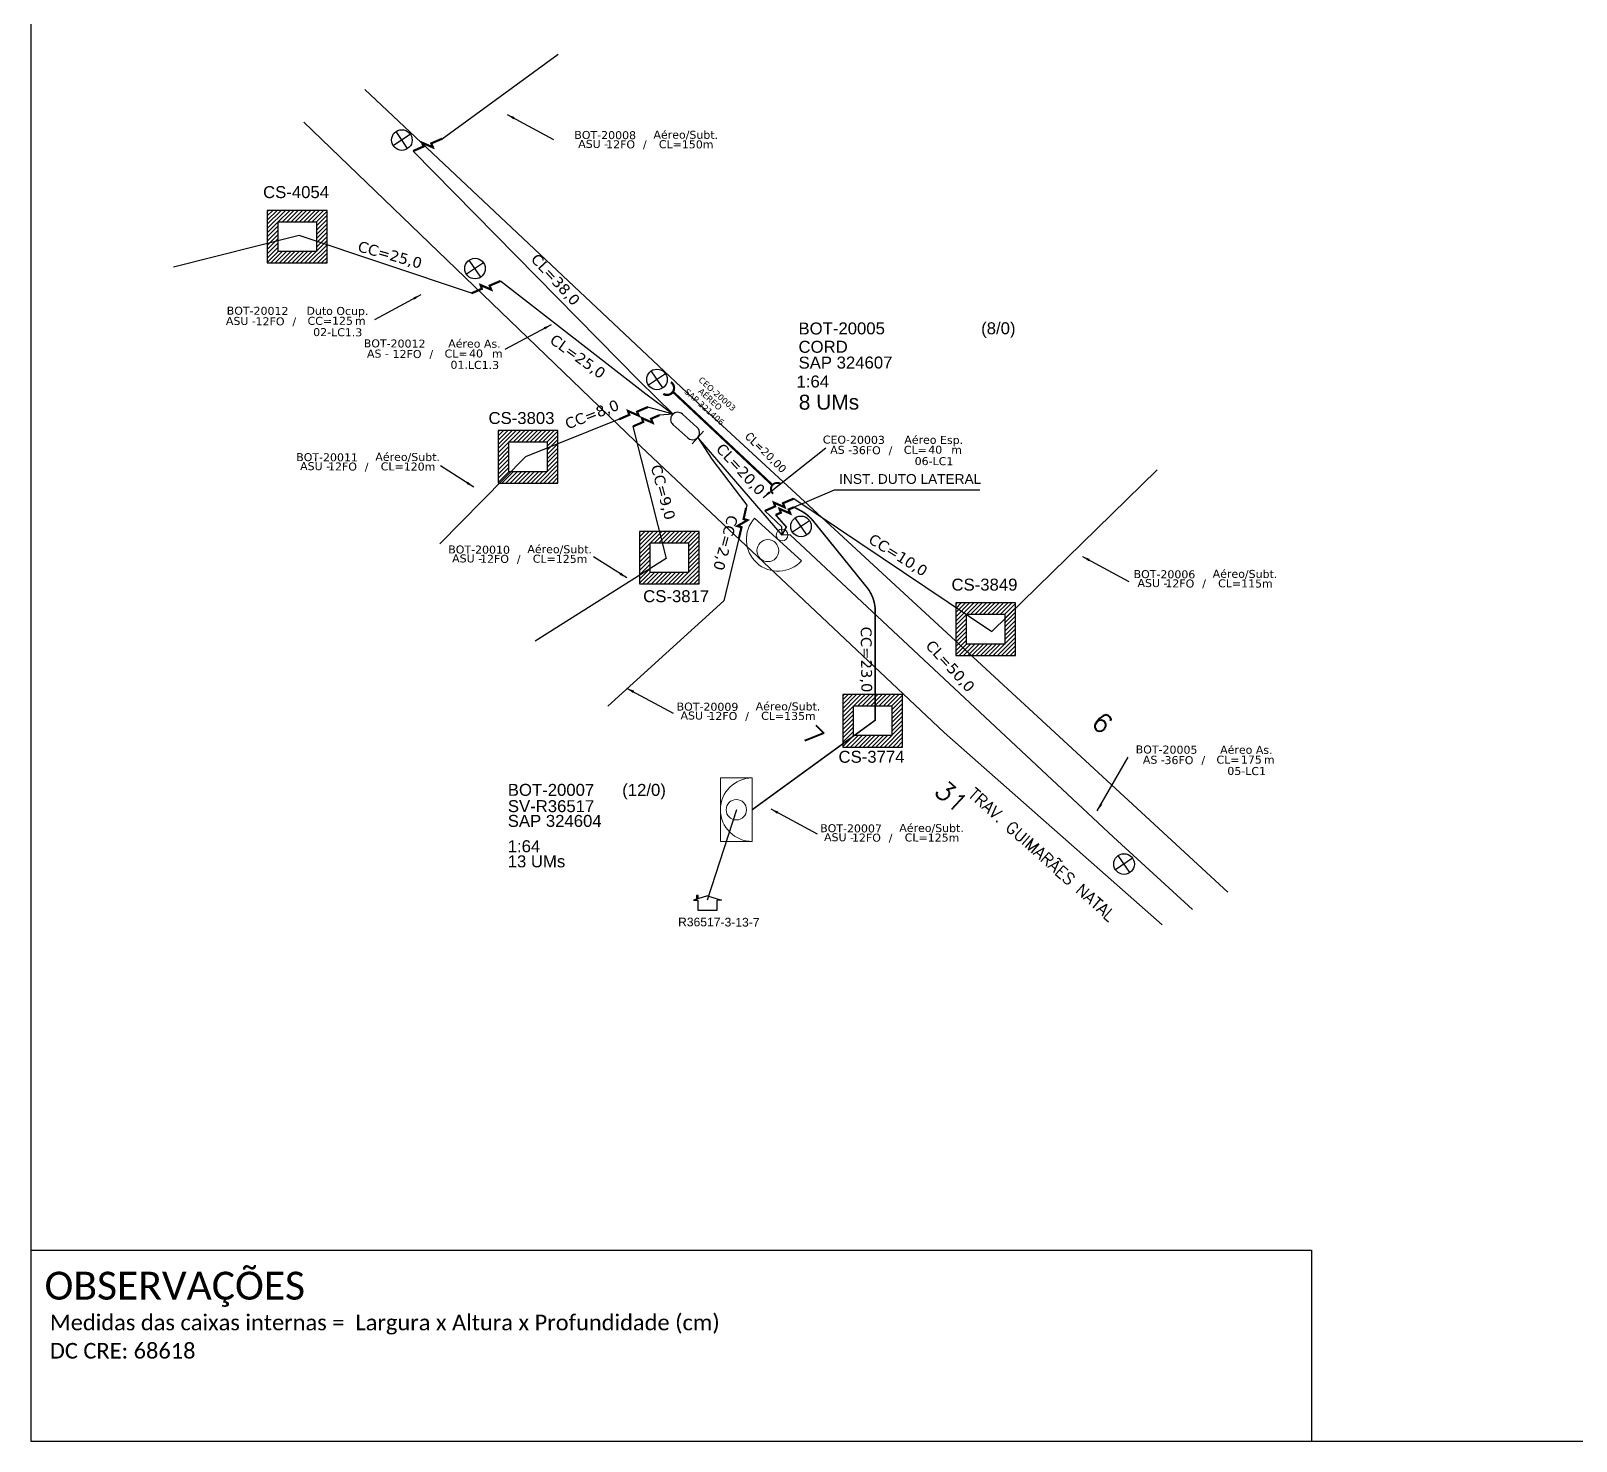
# Model space of a CAD drawing. Extents: x -89 to 749, y 705 to 1299.
# Drawn here: x -89.3 to 305.3, y 705 to 1065.3 of the extents above; entities that cross this region are included whole.
import ezdxf
from ezdxf.enums import TextEntityAlignment as Align

# ---------------------------------------------------------------- set-up
doc = ezdxf.new("R2010")
doc.units = 0
for name, color, linetype in [('10.1-Caixas Subterrâneas', 5, 'Continuous'), ('20.4-CEOS', 1, 'Continuous'), ('20.5-CEO', 1, 'Continuous'), ('CAP a instalar', 1, 'Continuous'), ('celulas gpon', 7, 'Continuous'), ('CORDOALHA BLOCO NOVO', 7, 'Continuous'), ('DUVIDAS', 252, 'Continuous'), ('label_cabos', 7, 'Continuous'), ('Legenda', 1, 'Continuous'), ('MUB', 252, 'Continuous'), ('Postes Existentes NA', 1, 'Continuous'), ('Subida Lateral', 5, 'Continuous'), ('Surveys Casinhas', 7, 'Continuous'), ('surveys legendas', 7, 'Continuous')]:
    doc.layers.add(name, color=color, linetype=linetype)
for name, color, linetype, lineweight in [("20.0-LEGENDA DOS CDO'S", 1, 'Continuous', 0), ('20.1-CDO_INTERIOR', 1, 'Continuous', 0), ('20.2-CDO_POSTE', 1, 'Continuous', 5), ('20.6-CORDOALHA_SUPORTE', 7, 'Continuous', 25), ('CORDOALHA_SUPORTE', 7, 'Continuous', 25)]:
    doc.layers.add(name, color=color, linetype=linetype, lineweight=lineweight)
doc.layers.add('EXTRA', color=50, linetype='Continuous', plot=False)
doc.styles.add('ARIAL', font='arial.ttf')
doc.styles.add('DIGICADE', font='arial.ttf')
doc.styles.add('ROMANS', font='romans')
doc.styles.add('siredit', font='verdana.ttf')
doc.styles.get("Standard").update_dxf_attribs({"font": 'arial.ttf'})
doc.styles.add('WMF-Calibri0', font='calibri.ttf')
doc.linetypes.add('FENCELINE1', pattern='A,0.25,-0.1,[133,ltypeshp.shx,S=0.1,R=0,X=-0.1,Y=0],-0.1,1', length=1.45)
doc.dimstyles.new('CC', dxfattribs={"dimtxt": 1, "dimasz": 2, "dimexe": 0.18, "dimexo": 0.0625, "dimgap": 0.09, "dimtad": 0, "dimdec": 0, "dimrnd": 1, "dimzin": 0, "dimdsep": 46, "dimtxsty": 'siredit', "dimblk": 'NONE', "dimcen": 0, "dimse1": 1, "dimse2": 1, "dimsd1": 1, "dimsd2": 1, "dimclrt": 7, "dimadec": 0, "dimazin": 0, "dimtfac": 1, "dimtdec": 0, "dimtofl": 0, "dimtmove": 0, "dimatfit": 3, "dimfxl": 0, "dimtolj": 1, "dimtzin": 0, "dimarcsym": 0})
doc.dimstyles.get("Standard").update_dxf_attribs({"dimtxt": 0.18, "dimasz": 0.18, "dimexe": 0.18, "dimexo": 0.0625, "dimgap": 0.09, "dimtad": 0, "dimtih": 1, "dimtoh": 1, "dimdec": 4, "dimzin": 0, "dimdsep": 46, "dimtxsty": 'Standard', "dimcen": 0.09, "dimadec": 0, "dimazin": 0, "dimtfac": 1, "dimtdec": 4, "dimtofl": 0, "dimtmove": 0, "dimatfit": 3, "dimfxl": 0, "dimtolj": 1, "dimtzin": 0, "dimarcsym": 0})

# ---------------------------------------------------------------- blocks, each defined once
blk = doc.blocks.new('*X58')
at = {"color": 0, "linetype": 'Continuous'}
for p, q in [((-1.25, 0.34099), (-0.49099, 1.1)), ((-1.25, 0.517767), (-0.667767, 1.1)), ((-1.25, 0.694544), (-0.844544, 1.1)), ((-1.25, 0.87132), (-1.02132, 1.1)), ((-1.25, 1.048097), (-1.198097, 1.1)), ((-0.789214, 0.625), (-0.314214, 1.1)), ((-0.612437, 0.625), (-0.137437, 1.1)), ((-0.43566, 0.625), (0.03934, 1.1)), ((-0.258883, 0.625), (0.216117, 1.1)), ((-0.082107, 0.625), (0.392893, 1.1)), ((0.09467, 0.625), (0.56967, 1.1)), ((0.271447, 0.625), (0.746447, 1.1)), ((0.448223, 0.625), (0.923223, 1.1)), ((0.625, 0.625), (1.1, 1.1)), ((0.801777, 0.625), (1.25, 1.073223)), ((0.8035, 0.449947), (1.25, 0.896447)), ((0.8035, 0.27317), (1.25, 0.71967)), ((-1.25, 0.164214), (-0.8035, 0.610714)), ((-1.25, -0.012563), (-0.8035, 0.433937)), ((-1.25, -0.18934), (-0.8035, 0.25716)), ((-1.25, -0.366117), (-0.8035, 0.080383)), ((0.8035, 0.096393), (1.25, 0.542893)), ((0.8035, -0.080383), (1.25, 0.366117)), ((0.8035, -0.25716), (1.25, 0.18934)), ((0.8035, -0.433937), (1.25, 0.012563)), ((-1.25, -0.542893), (-0.8035, -0.096393)), ((-1.25, -0.71967), (-0.8035, -0.27317)), ((-1.25, -0.896447), (-0.8035, -0.449947)), ((-1.25, -1.073223), (-0.801777, -0.625)), ((-1.1, -1.1), (-0.625, -0.625)), ((-0.923223, -1.1), (-0.448223, -0.625)), ((-0.746447, -1.1), (-0.271447, -0.625)), ((-0.56967, -1.1), (-0.09467, -0.625)), ((-0.392893, -1.1), (0.082107, -0.625)), ((-0.216117, -1.1), (0.258883, -0.625)), ((-0.03934, -1.1), (0.43566, -0.625)), ((0.137437, -1.1), (0.612437, -0.625)), ((0.314214, -1.1), (0.789214, -0.625)), ((0.49099, -1.1), (1.25, -0.34099)), ((0.667767, -1.1), (1.25, -0.517767)), ((0.8035, -0.610714), (1.25, -0.164214)), ((0.844544, -1.1), (1.25, -0.694544)), ((1.02132, -1.1), (1.25, -0.87132)), ((1.198097, -1.1), (1.25, -1.048097))]:
    blk.add_line(p, q, dxfattribs=at)
blk = doc.blocks.new('MANHOLE_MQ')
at = {"color": 0, "linetype": 'Continuous'}
for p, q in [((0.00000623, 0.00000569), (-0.00000627, 0.00000569)), ((-0.00000627, 0.00000569), (-0.00000627, -0.00000531)), ((-0.00000404, 0.00000331), (0.00000399, 0.00000331)), ((-0.00000404, -0.00000294), (-0.00000404, 0.00000331)), ((0.00000399, 0.00000331), (0.00000399, -0.00000294)), ((0.00000623, -0.00000531), (0.00000623, 0.00000569)), ((0.00000399, -0.00000294), (-0.00000404, -0.00000294)), ((0.00000399, -0.00000294), (0.00000399, -0.00000294)), ((-0.00000627, -0.00000531), (0.00000623, -0.00000531))]:
    blk.add_line(p, q, dxfattribs=at)
at = {"color": 0, "linetype": 'Continuous', "xscale": 5e-06, "yscale": 5e-06, "zscale": 1e-05}
blk.add_blockref('*X58', (-0.00000002, 0.00000019), dxfattribs=at)
blk = doc.blocks.new('*U66')
at = {"color": 0}
blk.add_line((2.14, -0.58), (-2.1, -0.68), dxfattribs=at)
for centre, radius in [((0, 0.38), 0.733), ((0.03, -1.03), 0.393)]:
    blk.add_circle(centre, radius, dxfattribs=at)
blk.add_arc((0.02, -0.63), 2.12, 1.3782, 181.3782, dxfattribs=at)
blk = doc.blocks.new('Inst CDOE-8 CAIXA DIST OPT CDOE 48F_8D C_SPL OPTAP')
at = {"layer": "20.0-LEGENDA DOS CDO'S", "color": 0}
for tag, p, style, flags in [('ID_ATIVIDADE', (0.12, 6.47), 'ARIAL', 3), ('FATOR', (7.92, 6.47), 'ARIAL', 1), ('QTDE', (0.23, -0.97), 'DIGICADE', 3)]:
    blk.add_attdef(tag, p, '', height=0.8, rotation=0.118, dxfattribs=dict(at, style=style, flags=flags))
at = {"layer": "20.0-LEGENDA DOS CDO'S", "color": 0, "style": 'ARIAL'}
for tag, p, height in [('FID', (0.12, 5.25), 0.8), ('FIBRAS_UTILIZADAS', (2.38, 5.26), 0.8), ('CORDOALHA', (0.12, 4.02), 0.8), ('SAP', (0.12, 2.96), 0.8), ('1:XX', (-0.01, 1.7), 0.8), ('UMS', (0.14, 0.22), 1)]:
    blk.add_attdef(tag, p, '', height=height, rotation=0.118, dxfattribs=at)
blk = doc.blocks.new('LEGENDA DOS CABOS')
at = {"layer": 'EXTRA', "color": 0, "style": 'siredit'}
for tag, p in [('ID', (4.6, 0.97)), ('XX', (9.03, 0.97))]:
    blk.add_attdef(tag, text='', height=0.48, rotation=359.69, dxfattribs=at).set_placement(p, align=Align.MIDDLE_CENTER)
at = {"layer": 'Legenda', "color": 0, "style": 'siredit'}
for tag, p in [('TIPO_CABO', (1.31, 0)), ('CABO', (4.69, -0.05)), ('/', (6.81, -0.05)), ('METROS', (10.03, -0.05))]:
    blk.add_attdef(tag, text='', height=0.8, rotation=359.69, dxfattribs=at).set_placement(p, align=Align.MIDDLE_CENTER)
blk = doc.blocks.new('Inst CB AS CFOA-SM-AS-80-TS-36')
at = {"layer": 'label_cabos', "color": 0, "style": 'siredit'}
for tag, flags, p in [('ID_ATIVIDADE', 3, (1.31, 2.67)), ('FATOR', 1, (11.56, 2.55))]:
    blk.add_attdef(tag, text='', height=1, rotation=359.69, dxfattribs=dict(at, flags=flags)).set_placement(p, align=Align.MIDDLE_CENTER)
for tag, p in [('TIPO_CABO', (1.76, 0)), ('DESTINO_CABO', (3.13, 1.26)), ('CABO', (4.69, -0.05)), ('/', (7.71, -0.05)), ('LANCE', (10.81, 0)), ('TIPO_CABO', (13.11, 1.24)), ('UND', (15.96, 0)), ('FID', (13.15, -1.41))]:
    blk.add_attdef(tag, text='', height=1, rotation=359.69, dxfattribs=at).set_placement(p, align=Align.MIDDLE_CENTER)
blk.add_attdef('QTDE', (12.43, -0.47), '', height=1, rotation=359.69, dxfattribs=at)
blk = doc.blocks.new('_None')
blk = doc.blocks.new('Inst CB ESP CFOA-SM-AS-80-TS-36')
at = {"layer": 'label_cabos', "color": 0, "style": 'siredit'}
for tag, flags, p in [('ID_ATIVIDADE', 3, (1.31, 2.67)), ('FATOR', 1, (11.56, 2.55))]:
    blk.add_attdef(tag, text='', height=1, rotation=359.69, dxfattribs=dict(at, flags=flags)).set_placement(p, align=Align.MIDDLE_CENTER)
for tag, p in [('TIPO_CABO', (1.76, 0)), ('DESTINO_CABO', (3.13, 1.26)), ('CABO', (4.69, -0.05)), ('/', (7.71, -0.05)), ('LANCE', (10.81, 0)), ('TIPO_CABO', (13.11, 1.24)), ('UND', (15.96, 0)), ('FID', (13.15, -1.41))]:
    blk.add_attdef(tag, text='', height=1, rotation=359.69, dxfattribs=at).set_placement(p, align=Align.MIDDLE_CENTER)
blk.add_attdef('QTDE', (12.43, -0.47), '', height=1, rotation=359.69, dxfattribs=at)
blk = doc.blocks.new('Inst CORD BENZINAL 4.55MM 3F (sem recursos)')
at = {"layer": '20.6-CORDOALHA_SUPORTE', "color": 0, "lineweight": 0, "style": 'ROMANS'}
blk.add_attdef('LANCE', text='', height=1, dxfattribs=at).set_placement((-0.54, -2.21), align=Align.RIGHT)
at = {"layer": '20.6-CORDOALHA_SUPORTE', "color": 0, "style": 'siredit'}
blk.add_attdef('QTDE', (-0.54, -2.21), '', height=1, rotation=359.69, dxfattribs=at)
at = {"layer": '20.6-CORDOALHA_SUPORTE', "color": 0, "lineweight": 0, "style": 'ROMANS'}
for tag, p, flags in [('FATOR', (-5.2, -4.44), 3), ('ID_ATIVIDADE', (-5.2, -6.67), 3), ('FID', (-5.2, -8.9), 1)]:
    blk.add_attdef(tag, p, '', height=1, dxfattribs=dict(at, flags=flags))
blk = doc.blocks.new('Inst CB DT OCUP CFOA-SM-ASU-120-S-12')
at = {"layer": 'label_cabos', "color": 0, "style": 'siredit'}
for tag, flags, p in [('ID_ATIVIDADE', 3, (1.31, 2.67)), ('FATOR', 1, (11.56, 2.55))]:
    blk.add_attdef(tag, text='', height=1, rotation=359.69, dxfattribs=dict(at, flags=flags)).set_placement(p, align=Align.MIDDLE_CENTER)
for tag, p in [('TIPO_CABO', (1.26, 0)), ('DESTINO_CABO', (3.13, 1.26)), ('CABO', (4.69, -0.05)), ('/', (7.71, -0.05)), ('LANCE', (10.91, 0)), ('TIPO_CABO', (13.11, 1.24)), ('UND', (15.96, 0)), ('FID', (13.15, -1.41))]:
    blk.add_attdef(tag, text='', height=1, rotation=359.69, dxfattribs=at).set_placement(p, align=Align.MIDDLE_CENTER)
blk.add_attdef('QTDE', (12.43, -0.47), '', height=1, rotation=359.69, dxfattribs=at)
blk = doc.blocks.new('Inst CB AS CFOA-SM-AS-120-S-12 A')
at = {"layer": 'label_cabos', "color": 0, "style": 'siredit'}
for tag, flags, p in [('ID_ATIVIDADE', 3, (1.31, 2.67)), ('FATOR', 1, (11.56, 2.55))]:
    blk.add_attdef(tag, text='', height=1, rotation=359.69, dxfattribs=dict(at, flags=flags)).set_placement(p, align=Align.MIDDLE_CENTER)
for tag, p in [('TIPO_CABO', (1.26, 0)), ('DESTINO_CABO', (3.13, 1.26)), ('CABO', (4.69, -0.05)), ('/', (7.71, -0.05)), ('LANCE', (10.81, 0)), ('TIPO_CABO', (13.11, 1.24)), ('UND', (15.96, 0)), ('FID', (13.15, -1.41))]:
    blk.add_attdef(tag, text='', height=1, rotation=359.69, dxfattribs=at).set_placement(p, align=Align.MIDDLE_CENTER)
blk.add_attdef('QTDE', (12.43, -0.47), '', height=1, rotation=359.69, dxfattribs=at)

msp = doc.modelspace()

# ---------------------------------------------------------------- linework, layer by layer
msp.add_lwpolyline([(-89.32, 705.02), (749.25, 705.02), (749.25, 1299.02), (-89.32, 1299.02), (-89.32, 705.02)])
at = {"color": 4, "elevation": 10270.16}
msp.add_lwpolyline([(90.85, 866.34), (83.4, 843.25)], dxfattribs=at)
at = {"color": 7}
for points in [[(-89.24, 753.78), (237.71, 753.78)], [(237.71, 753.78), (237.71, 705.02)]]:
    msp.add_lwpolyline(points, dxfattribs=at)
at = {"layer": '20.1-CDO_INTERIOR', "lineweight": 18, "elevation": 10270.16}
msp.add_lwpolyline([(86.8, 858.22), (86.78, 874.46), (94.9, 874.46), (94.92, 858.23)], close=True, dxfattribs=at)
at = {"layer": '20.1-CDO_INTERIOR', "lineweight": 18}
msp.add_circle((90.85, 866.34, 10270.16), 2.6, dxfattribs=at)
msp.add_arc((94.91, 866.35, 10270.16), 8.12, 90.0531, 270.0531, dxfattribs=at)
at = {"layer": '20.5-CEO', "color": 5}
for p, q in [((77.08, 967.42, 10270.16), (80.87, 964.02, 10270.16)), ((78.45, 961.32, 10270.16), (74.66, 964.72, 10270.16))]:
    msp.add_line(p, q, dxfattribs=at)
at = {"layer": '20.5-CEO', "color": 5, "elevation": 10270.16}
msp.add_lwpolyline([(79.56, 959.83), (82.47, 963.09)], dxfattribs=at)
at = {"layer": '20.5-CEO', "color": 5}
for centre, start, end in [((75.87, 966.07, 10270.16), 48.1429, 228.1429), ((79.66, 962.67, 10270.16), 228.1429, 48.1429)]:
    msp.add_arc(centre, 1.81, start, end, dxfattribs=at)
at = {"layer": 'CAP a instalar', "color": 8, "linetype": 'FENCELINE1', "ltscale": 15, "elevation": 10270.16}
for points in [[(15.68, 1037.76), (45.35, 1059.39)], [(74.67, 967.43), (66.06, 975.94), (8.3, 1034.63)], [(74.67, 967.43), (68.25, 969.22)], [(74.62, 967.38), (71.23, 967.16)], [(60.88, 966.09), (36.96, 956.46), (15.12, 934.24)], [(64.44, 964.26), (72.96, 930.55), (39.47, 909.37)], [(81.01, 961.46), (84.58, 955.89), (93.52, 944.12), (92.98, 941.85)], [(105.5, 945.82), (156.09, 911.89), (198.35, 953.16)], [(102.52, 936.51), (102.43, 938.65), (98.12, 942.68), (98.12, 942.68)], [(91.49, 935.63), (87.62, 919.67), (58.01, 892.78)]]:
    msp.add_lwpolyline(points, dxfattribs=at)
at = {"layer": 'CAP a instalar', "color": 7, "linetype": 'FENCELINE1', "ltscale": 15, "elevation": 10270.16}
for points in [[(23.21, 998.28), (-20.77, 1013.03), (-52.91, 1004.99)], [(74.62, 967.38), (67.75, 972.55), (30.58, 1001.41)], [(102.52, 936.51), (81.01, 961.46)], [(207.35, 840.83), (187.13, 859.36), (104.63, 936.59), (102.52, 936.51)]]:
    msp.add_lwpolyline(points, dxfattribs=at)
at = {"layer": 'CAP a instalar', "linetype": 'FENCELINE1', "ltscale": 15, "elevation": 10270.16}
msp.add_lwpolyline([(105.58, 943.64, 0.4, 0.4, 0), (107.33, 942.72, 0.4, 0.4, -0.101926), (110.45, 940.15, 0.4, 0.4, 0), (123.72, 923.72, 0.4, 0.4, -0.186812), (126.33, 916.99, 0.4, 0.4, 0), (126.33, 889.22, 0.4, 0.4, 0), (94.91, 866.35, 0.4, 0.4, 0)], format="xyseb", dxfattribs=at)
at = {"layer": 'CAP a instalar', "color": 1, "linetype": 'FENCELINE1', "ltscale": 15, "const_width": 0.4, "elevation": 10270.16}
msp.add_lwpolyline([(102.52, 936.51), (103.61, 938.58), (100.89, 941.66)], dxfattribs=at)
at = {"layer": 'CORDOALHA_SUPORTE', "elevation": 10270.16}
for points, const_width in [([(72.19, 972.6, 1), (74.13, 975.58)], 0.576), ([(100.24, 947.08, -1), (102.26, 949.47)], 0.506)]:
    msp.add_lwpolyline(points, format="xyb", dxfattribs=dict(at, const_width=const_width))
at = {"layer": 'CORDOALHA_SUPORTE', "const_width": 0.576, "elevation": 10270.16}
msp.add_lwpolyline([(100.06, 949.28), (74.65, 973.12)], dxfattribs=at)
at = {"layer": 'DUVIDAS', "color": 4}
for points in [[(-4.06, 1050.35), (83.95, 967.51), (216.34, 845.28)], [(143.9, 886.07), (64.99, 960.48), (-19.64, 1042)], [(199.57, 836.97), (143.9, 886.07)]]:
    msp.add_lwpolyline(points, dxfattribs=at)
at = {"layer": 'MUB'}
msp.add_lwpolyline([(143.9, 886.07), (64.99, 960.48), (-19.64, 1042)], dxfattribs=at)
at = {"layer": 'Postes Existentes NA', "color": 10, "elevation": 10270.16}
for points in [[(7.6, 1038.91), (3.24, 1035.97)], [(6.88, 1035.26), (3.95, 1039.62)], [(25.58, 1002.43), (22.64, 1006.79)], [(26.29, 1006.08), (21.93, 1003.15)], [(72.76, 977.74), (68.4, 974.8)], [(72.05, 974.09), (69.12, 978.45)], [(109.54, 940.19), (105.18, 937.26)], [(108.82, 936.55), (105.89, 940.91)], [(192.05, 853.92), (187.69, 850.99)], [(191.33, 850.28), (188.4, 854.64)]]:
    msp.add_lwpolyline(points, dxfattribs=at)
at = {"layer": 'Postes Existentes NA', "color": 10}
for centre in [(5.42, 1037.44, 10270.16), (24.11, 1004.61, 10270.16), (70.58, 976.27, 10270.16), (107.36, 938.73, 10270.16), (189.87, 852.46, 10270.16)]:
    msp.add_circle(centre, 2.63, dxfattribs=at)
at = {"layer": 'Subida Lateral', "color": 5, "const_width": 0.563, "elevation": 10270.16}
for points in [[(8.3, 1034.63), (10.93, 1035.78), (10.6, 1036.75), (13.34, 1035.57), (12.94, 1036.59), (15.68, 1037.76)], [(23.21, 998.28), (25.84, 999.43), (25.51, 1000.4), (28.24, 999.22), (27.84, 1000.25), (30.58, 1001.41)], [(60.88, 966.09), (63.51, 967.23), (63.18, 968.21), (65.91, 967.03), (65.51, 968.05), (68.25, 969.22)], [(64.44, 964.26), (67.07, 965.41), (66.74, 966.39), (69.47, 965.2), (69.07, 966.23), (71.23, 967.16)], [(93.33, 943.43), (92.7, 940.63), (93.68, 940.32), (91.11, 938.81), (92.17, 938.53), (91.49, 935.63)], [(98.12, 942.68), (100.75, 943.83), (100.42, 944.81), (103.16, 943.63), (102.76, 944.65), (105.5, 945.82)], [(100.89, 941.66), (102.21, 942.24), (101.88, 943.21), (104.61, 942.03), (104.21, 943.05), (105.58, 943.64)]]:
    msp.add_lwpolyline(points, dxfattribs=at)
at = {"layer": 'Surveys Casinhas'}
for p, q in [((83.5, 844.3), (79.91, 843.25)), ((79.91, 843.25), (81.04, 843.25)), ((80.71, 844.46), (80.71, 843.51)), ((81.09, 844.46), (80.71, 844.46)), ((81.04, 843.25), (81.03, 840.68)), ((81.03, 840.68), (85.95, 840.67)), ((81.09, 843.61), (81.09, 844.46)), ((83.5, 844.3), (87.09, 843.24)), ((85.95, 840.67), (85.96, 843.23)), ((87.09, 843.24), (85.96, 843.24))]:
    msp.add_line(p, q, dxfattribs=at)

# ---------------------------------------------------------------- block references
at = {"color": 0, "lineweight": 0}
ref = msp.add_blockref('Inst CB AS CFOA-SM-AS-120-S-12 A', (-2.82, 982.88, 10270.16), dxfattribs=dict(at, xscale=2.043390031501771, yscale=2.043390031501771, zscale=2.043390031501771))
ref.add_attrib('DESTINO_CABO', 'BOT-20012', dxfattribs={"layer": 'label_cabos', "color": 0, "height": 2.043, "rotation": 359.69, "style": 'siredit'}).set_placement((3.58, 985.46, 10270.16), align=Align.MIDDLE_CENTER)
ref.add_attrib('CABO', '12FO', dxfattribs={"layer": 'label_cabos', "color": 0, "height": 2.043, "rotation": 359.69, "style": 'siredit'}).set_placement((6.75, 982.78, 10270.16), align=Align.MIDDLE_CENTER)
ref.add_attrib('TIPO_CABO', 'Aéreo As.', dxfattribs={"layer": 'label_cabos', "color": 0, "height": 2.043, "rotation": 359.69, "style": 'siredit'}).set_placement((23.96, 985.43, 10270.16), align=Align.MIDDLE_CENTER)
ref.add_attrib('/', '/', dxfattribs={"layer": 'label_cabos', "color": 0, "height": 2.04, "rotation": 359.69, "style": 'siredit'}).set_placement((12.94, 982.78, 10270.16), align=Align.MIDDLE_CENTER)
ref.add_attrib('TIPO_CABO', 'AS - ', dxfattribs={"layer": 'label_cabos', "color": 0, "height": 2.043, "rotation": 359.69, "style": 'siredit'}).set_placement((-0.24, 982.87, 10270.16), align=Align.MIDDLE_CENTER)
ref.add_attrib('FID', '01.LC1.3', dxfattribs={"layer": 'label_cabos', "color": 0, "height": 2.043, "rotation": 359.69, "style": 'siredit'}).set_placement((24.05, 979.99, 10270.16), align=Align.MIDDLE_CENTER)
ref.add_attrib('LANCE', 'CL=', dxfattribs={"layer": 'label_cabos', "color": 0, "height": 2.043, "rotation": 359.69, "style": 'siredit'}).set_placement((19.27, 982.88, 10270.16), align=Align.MIDDLE_CENTER)
ref.add_attrib('QTDE', '40', (22.58, 981.91, 10270.16), dxfattribs={"layer": 'label_cabos', "color": 0, "height": 2.043, "rotation": 359.69, "style": 'siredit'})
ref.add_attrib('UND', 'm', dxfattribs={"layer": 'label_cabos', "color": 0, "height": 2.04, "rotation": 359.69, "style": 'siredit'}).set_placement((29.8, 982.88, 10270.16), align=Align.MIDDLE_CENTER)
at = {"layer": '10.1-Caixas Subterrâneas', "color": 30, "xscale": 1221632.865794303, "yscale": 1221632.865794303, "zscale": 1221632.865794303, "rotation": 180.0000000000625}
for p in [(-21.33, 1012.98, 10270.16), (37.61, 956.74, 10270.16), (73.7, 930.97, 10270.16), (154.48, 912.68, 10270.16), (125.63, 889.31, 10270.16)]:
    msp.add_blockref('MANHOLE_MQ', p, dxfattribs=at)
at = {"layer": "20.0-LEGENDA DOS CDO'S", "color": 5, "lineweight": 0}
ref = msp.add_blockref('Inst CDOE-8 CAIXA DIST OPT CDOE 48F_8D C_SPL OPTAP', (106.26, 967.71, 10270.16), dxfattribs=dict(at, xscale=3.820138868211348, yscale=3.820138868211348, zscale=3.820138868211348))
ref.add_attrib('FID', 'BOT-20005', (106.72, 987.76, 10270.16), dxfattribs={"color": 0, "height": 3.056, "rotation": 0.118, "style": 'ARIAL'})
ref.add_attrib('CORDOALHA', 'CORD', (106.73, 983.08, 10270.16), dxfattribs={"color": 0, "height": 3.056, "rotation": 0.118, "style": 'ARIAL'})
ref.add_attrib('SAP', 'SAP 324607', (106.74, 979.03, 10270.16), dxfattribs={"color": 0, "height": 3.056, "rotation": 0.118, "style": 'ARIAL'})
ref.add_attrib('1:XX', '1:64', (106.22, 974.21, 10270.16), dxfattribs={"color": 0, "height": 3.056, "rotation": 0.118, "style": 'ARIAL'})
ref.add_attrib('UMS', '8 UMs', (106.8, 968.55, 10270.16), dxfattribs={"color": 0, "height": 3.82, "rotation": 0.118, "style": 'ARIAL'})
ref.add_attrib('FIBRAS_UTILIZADAS', '(8/0)', dxfattribs={"color": 0, "height": 3.056, "rotation": 0.118, "style": 'ARIAL'}).set_placement((157.76, 987.82, 10270.16), align=Align.CENTER)
at = {"layer": '20.2-CDO_POSTE', "color": 5, "xscale": 3.820138868211349, "yscale": 3.820138868211348, "zscale": 3.820138868211348, "rotation": 136.4348079814078}
msp.add_blockref('*U66', (99.9, 933.59, 10270.16), dxfattribs=at)
at = {"layer": 'CORDOALHA BLOCO NOVO', "color": 0, "lineweight": 0, "xscale": 2, "yscale": 2, "zscale": 2, "rotation": 315.6001298234418}
msp.add_blockref('Inst CORD BENZINAL 4.55MM 3F (sem recursos)', (100.76, 960.13, 20540.32), dxfattribs=at).add_auto_attribs({'QTDE': '20,00', 'LANCE': 'CL='})
at = {"layer": 'label_cabos', "color": 0, "lineweight": 0}
ref = msp.add_blockref('LEGENDA DOS CABOS', (48.69, 1035.38, 10270.16), dxfattribs=dict(at, xscale=2.043390031501771, yscale=2.043390031501771, zscale=2.043390031501771))
ref.add_attrib('ID', 'BOT-20008', dxfattribs={"color": 0, "height": 2.043, "rotation": 359.69, "style": 'siredit'}).set_placement((57.35, 1038.71, 10270.16), align=Align.MIDDLE_CENTER)
ref.add_attrib('CABO', '12FO', dxfattribs={"color": 0, "height": 2.043, "rotation": 359.69, "style": 'siredit'}).set_placement((61.29, 1036.35, 10270.16), align=Align.MIDDLE_CENTER)
ref.add_attrib('METROS', 'CL=150m', dxfattribs={"color": 0, "height": 2.043, "rotation": 359.69, "style": 'siredit'}).set_placement((78.03, 1036.35, 10270.16), align=Align.MIDDLE_CENTER)
ref.add_attrib('XX', 'Aéreo/Subt.', dxfattribs={"color": 0, "height": 2.0434, "rotation": 359.69, "style": 'siredit'}).set_placement((77.93, 1038.8, 10270.16), align=Align.MIDDLE_CENTER)
ref.add_attrib('/', '/', dxfattribs={"color": 0, "height": 2.04, "rotation": 359.69, "style": 'siredit'}).set_placement((67.47, 1036.35, 10270.16), align=Align.MIDDLE_CENTER)
ref.add_attrib('TIPO_CABO', 'ASU -', dxfattribs={"color": 0, "height": 2.043, "rotation": 359.69, "style": 'siredit'}).set_placement((54.29, 1036.45, 10270.16), align=Align.MIDDLE_CENTER)
ref = msp.add_blockref('Inst CB DT OCUP CFOA-SM-ASU-120-S-12', (-37.82, 991.23, 10270.16), dxfattribs=dict(at, xscale=2.043390031501771, yscale=2.043390031501771, zscale=2.043390031501771))
ref.add_attrib('DESTINO_CABO', 'BOT-20012', dxfattribs={"color": 0, "height": 2.043, "rotation": 359.69, "style": 'siredit'}).set_placement((-31.42, 993.81, 10270.16), align=Align.MIDDLE_CENTER)
ref.add_attrib('CABO', '12FO', dxfattribs={"color": 0, "height": 2.043, "rotation": 359.69, "style": 'siredit'}).set_placement((-28.24, 991.13, 10270.16), align=Align.MIDDLE_CENTER)
ref.add_attrib('TIPO_CABO', 'Duto Ocup.', dxfattribs={"color": 0, "height": 2.043, "rotation": 359.69, "style": 'siredit'}).set_placement((-11.03, 993.78, 10270.16), align=Align.MIDDLE_CENTER)
ref.add_attrib('/', '/', dxfattribs={"color": 0, "height": 2.04, "rotation": 359.69, "style": 'siredit'}).set_placement((-22.05, 991.13, 10270.16), align=Align.MIDDLE_CENTER)
ref.add_attrib('TIPO_CABO', 'ASU - ', dxfattribs={"color": 0, "height": 2.043, "rotation": 359.69, "style": 'siredit'}).set_placement((-35.24, 991.22, 10270.16), align=Align.MIDDLE_CENTER)
ref.add_attrib('FID', '02-LC1.3', dxfattribs={"color": 0, "height": 2.043, "rotation": 359.69, "style": 'siredit'}).set_placement((-10.95, 988.34, 10270.16), align=Align.MIDDLE_CENTER)
ref.add_attrib('LANCE', 'CC=', dxfattribs={"color": 0, "height": 2.043, "rotation": 359.69, "style": 'siredit'}).set_placement((-15.53, 991.24, 10270.16), align=Align.MIDDLE_CENTER)
ref.add_attrib('QTDE', '125', (-12.42, 990.26, 10270.16), dxfattribs={"color": 0, "height": 2.043, "rotation": 359.69, "style": 'siredit'})
ref.add_attrib('UND', 'm', dxfattribs={"color": 0, "height": 2.04, "rotation": 359.69, "style": 'siredit'}).set_placement((-5.2, 991.24, 10270.16), align=Align.MIDDLE_CENTER)
ref = msp.add_blockref('Inst CB ESP CFOA-SM-AS-80-TS-36', (114.46, 958.29, 10270.16), dxfattribs=dict(at, xscale=2.043390031501771, yscale=2.043390031501771, zscale=2.043390031501771))
ref.add_attrib('DESTINO_CABO', 'CEO-20003', dxfattribs={"color": 0, "height": 2.043, "rotation": 359.69, "style": 'siredit'}).set_placement((120.86, 960.87, 10270.16), align=Align.MIDDLE_CENTER)
ref.add_attrib('TIPO_CABO', 'Aéreo Esp.', dxfattribs={"color": 0, "height": 2.043, "rotation": 359.69, "style": 'siredit'}).set_placement((141.25, 960.84, 10270.16), align=Align.MIDDLE_CENTER)
ref.add_attrib('CABO', '36FO', dxfattribs={"color": 0, "height": 2.043, "rotation": 359.69, "style": 'siredit'}).set_placement((124.04, 958.19, 10270.16), align=Align.MIDDLE_CENTER)
ref.add_attrib('/', '/', dxfattribs={"color": 0, "height": 2.04, "rotation": 359.69, "style": 'siredit'}).set_placement((130.22, 958.19, 10270.16), align=Align.MIDDLE_CENTER)
ref.add_attrib('TIPO_CABO', 'AS - ', dxfattribs={"color": 0, "height": 2.043, "rotation": 359.69, "style": 'siredit'}).set_placement((118.06, 958.28, 10270.16), align=Align.MIDDLE_CENTER)
ref.add_attrib('FID', '06-LC1', dxfattribs={"color": 0, "height": 2.043, "rotation": 359.69, "style": 'siredit'}).set_placement((141.33, 955.4, 10270.16), align=Align.MIDDLE_CENTER)
ref.add_attrib('LANCE', 'CL=', dxfattribs={"color": 0, "height": 2.043, "rotation": 359.69, "style": 'siredit'}).set_placement((136.55, 958.29, 10270.16), align=Align.MIDDLE_CENTER)
ref.add_attrib('QTDE', '40', (139.86, 957.32, 10270.16), dxfattribs={"color": 0, "height": 2.043, "rotation": 359.69, "style": 'siredit'})
ref.add_attrib('UND', 'm', dxfattribs={"color": 0, "height": 2.04, "rotation": 359.69, "style": 'siredit'}).set_placement((147.08, 958.29, 10270.16), align=Align.MIDDLE_CENTER)
ref = msp.add_blockref('LEGENDA DOS CABOS', (-22.34, 953.06, 10270.16), dxfattribs=dict(at, xscale=2.043390031501771, yscale=2.043390031501771, zscale=2.043390031501771))
ref.add_attrib('ID', 'BOT-20011', dxfattribs={"color": 0, "height": 2.043, "rotation": 359.69, "style": 'siredit'}).set_placement((-13.68, 956.39, 10270.16), align=Align.MIDDLE_CENTER)
ref.add_attrib('CABO', '12FO', dxfattribs={"color": 0, "height": 2.043, "rotation": 359.69, "style": 'siredit'}).set_placement((-9.74, 954.03, 10270.16), align=Align.MIDDLE_CENTER)
ref.add_attrib('METROS', 'CL=120m', dxfattribs={"color": 0, "height": 2.043, "rotation": 359.69, "style": 'siredit'}).set_placement((7, 954.03, 10270.16), align=Align.MIDDLE_CENTER)
ref.add_attrib('XX', 'Aéreo/Subt.', dxfattribs={"color": 0, "height": 2.0434, "rotation": 359.69, "style": 'siredit'}).set_placement((6.9, 956.47, 10270.16), align=Align.MIDDLE_CENTER)
ref.add_attrib('/', '/', dxfattribs={"color": 0, "height": 2.04, "rotation": 359.69, "style": 'siredit'}).set_placement((-3.56, 954.03, 10270.16), align=Align.MIDDLE_CENTER)
ref.add_attrib('TIPO_CABO', 'ASU -', dxfattribs={"color": 0, "height": 2.043, "rotation": 359.69, "style": 'siredit'}).set_placement((-16.74, 954.12, 10270.16), align=Align.MIDDLE_CENTER)
ref = msp.add_blockref('LEGENDA DOS CABOS', (16.49, 929.47, 10270.16), dxfattribs=dict(at, xscale=2.043390031501771, yscale=2.043390031501771, zscale=2.043390031501771))
ref.add_attrib('ID', 'BOT-20010', dxfattribs={"color": 0, "height": 2.043, "rotation": 359.69, "style": 'siredit'}).set_placement((25.15, 932.8, 10270.16), align=Align.MIDDLE_CENTER)
ref.add_attrib('CABO', '12FO', dxfattribs={"color": 0, "height": 2.043, "rotation": 359.69, "style": 'siredit'}).set_placement((29.08, 930.44, 10270.16), align=Align.MIDDLE_CENTER)
ref.add_attrib('METROS', 'CL=125m', dxfattribs={"color": 0, "height": 2.043, "rotation": 359.69, "style": 'siredit'}).set_placement((45.83, 930.44, 10270.16), align=Align.MIDDLE_CENTER)
ref.add_attrib('XX', 'Aéreo/Subt.', dxfattribs={"color": 0, "height": 2.0434, "rotation": 359.69, "style": 'siredit'}).set_placement((45.73, 932.89, 10270.16), align=Align.MIDDLE_CENTER)
ref.add_attrib('/', '/', dxfattribs={"color": 0, "height": 2.04, "rotation": 359.69, "style": 'siredit'}).set_placement((35.27, 930.44, 10270.16), align=Align.MIDDLE_CENTER)
ref.add_attrib('TIPO_CABO', 'ASU -', dxfattribs={"color": 0, "height": 2.043, "rotation": 359.69, "style": 'siredit'}).set_placement((22.09, 930.54, 10270.16), align=Align.MIDDLE_CENTER)
ref = msp.add_blockref('LEGENDA DOS CABOS', (191.52, 923.18, 10270.16), dxfattribs=dict(at, xscale=2.043390031501771, yscale=2.043390031501771, zscale=2.043390031501771))
ref.add_attrib('ID', 'BOT-20006', dxfattribs={"color": 0, "height": 2.043, "rotation": 359.69, "style": 'siredit'}).set_placement((200.18, 926.51, 10270.16), align=Align.MIDDLE_CENTER)
ref.add_attrib('CABO', '12FO', dxfattribs={"color": 0, "height": 2.043, "rotation": 359.69, "style": 'siredit'}).set_placement((204.11, 924.15, 10270.16), align=Align.MIDDLE_CENTER)
ref.add_attrib('METROS', 'CL=115m', dxfattribs={"color": 0, "height": 2.043, "rotation": 359.69, "style": 'siredit'}).set_placement((220.86, 924.15, 10270.16), align=Align.MIDDLE_CENTER)
ref.add_attrib('XX', 'Aéreo/Subt.', dxfattribs={"color": 0, "height": 2.0434, "rotation": 359.69, "style": 'siredit'}).set_placement((220.75, 926.6, 10270.16), align=Align.MIDDLE_CENTER)
ref.add_attrib('/', '/', dxfattribs={"color": 0, "height": 2.04, "rotation": 359.69, "style": 'siredit'}).set_placement((210.3, 924.15, 10270.16), align=Align.MIDDLE_CENTER)
ref.add_attrib('TIPO_CABO', 'ASU -', dxfattribs={"color": 0, "height": 2.043, "rotation": 359.69, "style": 'siredit'}).set_placement((197.12, 924.25, 10270.16), align=Align.MIDDLE_CENTER)
ref = msp.add_blockref('LEGENDA DOS CABOS', (74.81, 889.33, 10270.16), dxfattribs=dict(at, xscale=2.043390031501771, yscale=2.043390031501771, zscale=2.043390031501771))
ref.add_attrib('ID', 'BOT-20009', dxfattribs={"color": 0, "height": 2.043, "rotation": 359.69, "style": 'siredit'}).set_placement((83.47, 892.66, 10270.16), align=Align.MIDDLE_CENTER)
ref.add_attrib('CABO', '12FO', dxfattribs={"color": 0, "height": 2.043, "rotation": 359.69, "style": 'siredit'}).set_placement((87.4, 890.3, 10270.16), align=Align.MIDDLE_CENTER)
ref.add_attrib('METROS', 'CL=135m', dxfattribs={"color": 0, "height": 2.043, "rotation": 359.69, "style": 'siredit'}).set_placement((104.15, 890.3, 10270.16), align=Align.MIDDLE_CENTER)
ref.add_attrib('XX', 'Aéreo/Subt.', dxfattribs={"color": 0, "height": 2.0434, "rotation": 359.69, "style": 'siredit'}).set_placement((104.04, 892.75, 10270.16), align=Align.MIDDLE_CENTER)
ref.add_attrib('/', '/', dxfattribs={"color": 0, "height": 2.04, "rotation": 359.69, "style": 'siredit'}).set_placement((93.59, 890.3, 10270.16), align=Align.MIDDLE_CENTER)
ref.add_attrib('TIPO_CABO', 'ASU -', dxfattribs={"color": 0, "height": 2.043, "rotation": 359.69, "style": 'siredit'}).set_placement((80.41, 890.4, 10270.16), align=Align.MIDDLE_CENTER)
ref = msp.add_blockref('Inst CB AS CFOA-SM-AS-80-TS-36', (194.32, 879.12, 10270.16), dxfattribs=dict(at, xscale=2.043390031501771, yscale=2.043390031501771, zscale=2.043390031501771))
ref.add_attrib('DESTINO_CABO', 'BOT-20005', dxfattribs={"color": 0, "height": 2.043, "rotation": 359.69, "style": 'siredit'}).set_placement((200.72, 881.7, 10270.16), align=Align.MIDDLE_CENTER)
ref.add_attrib('TIPO_CABO', 'Aéreo As.', dxfattribs={"color": 0, "height": 2.043, "rotation": 359.69, "style": 'siredit'}).set_placement((221.1, 881.66, 10270.16), align=Align.MIDDLE_CENTER)
ref.add_attrib('CABO', '36FO', dxfattribs={"color": 0, "height": 2.043, "rotation": 359.69, "style": 'siredit'}).set_placement((203.89, 879.01, 10270.16), align=Align.MIDDLE_CENTER)
ref.add_attrib('/', '/', dxfattribs={"color": 0, "height": 2.04, "rotation": 359.69, "style": 'siredit'}).set_placement((210.08, 879.01, 10270.16), align=Align.MIDDLE_CENTER)
ref.add_attrib('TIPO_CABO', 'AS - ', dxfattribs={"color": 0, "height": 2.043, "rotation": 359.69, "style": 'siredit'}).set_placement((197.92, 879.11, 10270.16), align=Align.MIDDLE_CENTER)
ref.add_attrib('FID', '05-LC1', dxfattribs={"color": 0, "height": 2.043, "rotation": 359.69, "style": 'siredit'}).set_placement((221.18, 876.23, 10270.16), align=Align.MIDDLE_CENTER)
ref.add_attrib('LANCE', 'CL=', dxfattribs={"color": 0, "height": 2.043, "rotation": 359.69, "style": 'siredit'}).set_placement((216.4, 879.12, 10270.16), align=Align.MIDDLE_CENTER)
ref.add_attrib('QTDE', '175', (219.71, 878.15, 10270.16), dxfattribs={"color": 0, "height": 2.043, "rotation": 359.69, "style": 'siredit'})
ref.add_attrib('UND', 'm', dxfattribs={"color": 0, "height": 2.04, "rotation": 359.69, "style": 'siredit'}).set_placement((226.94, 879.12, 10270.16), align=Align.MIDDLE_CENTER)
ref = msp.add_blockref('LEGENDA DOS CABOS', (111.48, 858.25, 10270.16), dxfattribs=dict(at, xscale=2.043390031501771, yscale=2.043390031501771, zscale=2.043390031501771))
ref.add_attrib('ID', 'BOT-20007', dxfattribs={"color": 0, "height": 2.043, "rotation": 359.69, "style": 'siredit'}).set_placement((120.14, 861.58, 10270.16), align=Align.MIDDLE_CENTER)
ref.add_attrib('CABO', '12FO', dxfattribs={"color": 0, "height": 2.043, "rotation": 359.69, "style": 'siredit'}).set_placement((124.07, 859.22, 10270.16), align=Align.MIDDLE_CENTER)
ref.add_attrib('METROS', 'CL=125m', dxfattribs={"color": 0, "height": 2.043, "rotation": 359.69, "style": 'siredit'}).set_placement((140.82, 859.22, 10270.16), align=Align.MIDDLE_CENTER)
ref.add_attrib('XX', 'Aéreo/Subt.', dxfattribs={"color": 0, "height": 2.0434, "rotation": 359.69, "style": 'siredit'}).set_placement((140.71, 861.67, 10270.16), align=Align.MIDDLE_CENTER)
ref.add_attrib('/', '/', dxfattribs={"color": 0, "height": 2.04, "rotation": 359.69, "style": 'siredit'}).set_placement((130.26, 859.22, 10270.16), align=Align.MIDDLE_CENTER)
ref.add_attrib('TIPO_CABO', 'ASU -', dxfattribs={"color": 0, "height": 2.043, "rotation": 359.69, "style": 'siredit'}).set_placement((117.07, 859.31, 10270.16), align=Align.MIDDLE_CENTER)

# ---------------------------------------------------------------- texts
at = {"color": 7, "style": 'WMF-Calibri0'}
msp.add_text('OBSERVAÇÕES', height=7.1308, dxfattribs=at).set_placement((-85.83, 741.17))
at = {"color": 7, "char_height": 4, "width": 658.8434, "attachment_point": 1, "style": 'WMF-Calibri0'}
for s, insert in [('Medidas das caixas internas =  Largura x Altura x Profundidade (cm)', (-84.48, 737.33)), ('{\\C1;DC CRE: 68618}', (-84.48, 730.11))]:
    msp.add_mtext(s, dxfattribs=dict(at, insert=insert))
at = {"layer": '10.1-Caixas Subterrâneas', "color": 30, "style": 'ARIAL'}
for s, p in [('CS-4054', (-30.02, 1022.61, 10270.16)), ('CS-3803', (27.55, 964.89, 10270.16)), ('CS-3849', (145.79, 922.32, 10270.16)), ('CS-3817', (67.06, 919.37, 10270.16)), ('CS-3774', (116.94, 878.34, 10270.16))]:
    msp.add_text(s, height=3.056, dxfattribs=at).set_placement(p)
at = {"layer": '10.1-Caixas Subterrâneas', "color": 2, "style": 'ARIAL'}
msp.add_text('INST. DUTO LATERAL', height=2.5, dxfattribs=at).set_placement((117.11, 949.59))
at = {"layer": "20.0-LEGENDA DOS CDO'S", "style": 'ARIAL'}
for s, p in [('BOT-20007', (32.48, 869.89, 10270.16)), ('SV-R36517', (32.49, 865.73, 10270.16)), ('SAP 324604', (32.47, 861.96, 10270.16)), ('1:64', (32.45, 855.49, 10270.16)), ('13 UMs', (32.45, 851.62, 10270.16))]:
    msp.add_text(s, height=3.056, rotation=359.9724, dxfattribs=at).set_placement(p)
msp.add_text('         (12/0)', height=3.0561, rotation=359.9724, dxfattribs=at).set_placement((61.94, 869.88, 10270.16), align=Align.CENTER)
at = {"layer": '20.4-CEOS', "color": 5, "style": 'siredit'}
msp.add_text('CEO-20003', height=1.53, rotation=318.1429, dxfattribs=at).set_placement((86.47, 973.14, 10270.16), align=Align.TOP_CENTER)
at = {"layer": '20.5-CEO', "color": 5, "style": 'siredit'}
for s, p in [('SAP 321406', (83.21, 969.81, 10270.16)), ('AÉREO', (84.67, 971.8, 10270.16))]:
    msp.add_text(s, height=1.537, rotation=318.1429, dxfattribs=at).set_placement(p, align=Align.TOP_CENTER)
at = {"layer": 'celulas gpon', "style": 'siredit'}
for s, rotation, p in [('CC=25,0', 344.3614, (-6.06, 1009.08)), ('CL=38,0', 312.5623, (38.17, 1006.87)), ('CL=25,0', 324.3737, (42.95, 985.79)), ('CC=8,0', 21.1013, (47.75, 963.48)), ('CL=20,0', 312.5623, (85.46, 958.38)), ('CC=9,0', 285.1292, (68.96, 954.05)), ('CC=2,0', 254.8745, (88.67, 941.83)), ('CC=10,0', 328.0339, (124.32, 934.71)), ('CC=23,0', 270.6032, (122.62, 913.1)), ('CL=50,0', 312.5623, (138.98, 908.11))]:
    msp.add_text(s, height=2.746, rotation=rotation, dxfattribs=at).set_placement(p)
at = {"layer": 'MUB', "style": 'ROMANS'}
for s, height, rotation, p in [('7', 4.8, 314.5156, (110.44, 885.21)), ('6', 4.8, 318.7319, (184.33, 888.56)), ('31', 4.798, 317.3859, (145.76, 869.67))]:
    msp.add_text(s, height=height, rotation=rotation, dxfattribs=at).set_placement(p, align=Align.MIDDLE_CENTER)
at = {"layer": 'MUB', "color": 5, "style": 'ROMANS'}
msp.add_text('TRAV. GUIMARÃES NATAL', height=3, rotation=318.225, dxfattribs=at).set_placement((149.83, 869.92))
at = {"layer": 'surveys legendas', "style": 'ARIAL'}
msp.add_text('R36517-3-13-7', height=2.2155, rotation=359.7837, dxfattribs=at).set_placement((75.96, 836.56))

# ---------------------------------------------------------------- leaders
at = {"color": 2}
msp.add_leader([(104.9, 943.35, 10270.16), (115.94, 948.05, 10270.16), (153, 948.05, 10270.16)], dimstyle='Standard', dxfattribs=at)
at = {"layer": 'label_cabos'}
for points in [[(32.32, 1043.96, 10270.16), (44.17, 1037.59, 10270.16)], [(10.25, 997.9, 10270.16), (-1.6, 991.52, 10270.16)], [(43.55, 990.26, 10270.16), (31.7, 983.89, 10270.16)], [(97.73, 946.15, 10270.16), (113.7, 958.81, 10270.16)], [(23.79, 948.79, 10270.16), (15.3, 954.18, 10270.16)], [(62.87, 925.58, 10270.16), (54.38, 930.97, 10270.16)], [(179.22, 931.06, 10270.16), (191.07, 924.69, 10270.16)], [(62.83, 897.41, 10270.16), (74.68, 891.04, 10270.16)], [(183.01, 866.03, 10270.16), (190.89, 879.74, 10270.16)], [(99.64, 866.55, 10270.16), (111.5, 860.17, 10270.16)]]:
    msp.add_leader(points, dimstyle='CC', override={"dimgap": 0.09, "dimtad": 0}, dxfattribs=at)

doc.saveas('drawing.dxf')
